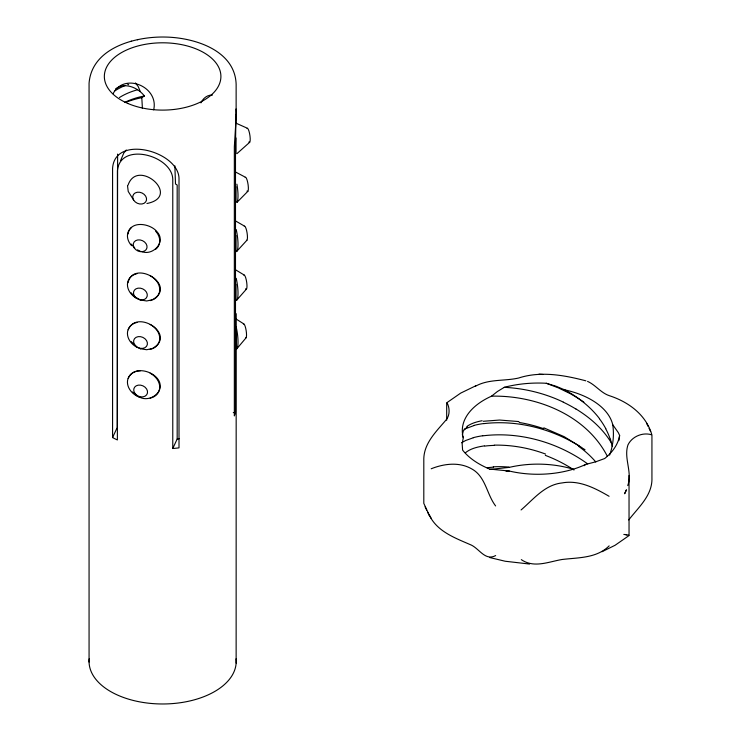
<?xml version="1.0" encoding="UTF-8"?>
<svg xmlns="http://www.w3.org/2000/svg" width="741" height="741" viewBox="0 0 741 741"><rect width="100%" height="100%" fill="white"/><g stroke="black" fill="none" stroke-linecap="round" stroke-linejoin="round"><path stroke-width="1.11" d="M89.068 662.037L89.068 83.224C91.828 47.656 135.464 36.328 165.234 37.05C193.901 37.522 235.008 49.971 236.138 84.279L236.129 117.421L234.341 146.774L234.341 415.905A73.581 42.478 0 0 0 235.49 412.302L235.49 143.17L236.027 114.373M236.138 663.093L236.184 313.693M446.693 420.184L446.693 402.826L460.689 393.11L475.713 385.829M174.867 165.854L175.497 183.972L177.173 185.037L177.173 439.024L172.773 448.509A73.581 42.478 0 0 0 179.007 447.851L179.016 178.72C178.896 151.34 114.623 133.806 112.576 168.439L112.576 437.56A73.581 42.478 0 0 0 117.384 439.941L117.402 170.81C119.996 141.207 172.282 155.341 172.773 179.378L172.773 448.509M462.319 434.884L463.431 430.66L467.552 426.677M235.999 153.165L235.999 137.928M235.999 201.923L235.999 186.686M235.999 250.671L235.999 235.434M235.999 299.429L235.999 284.192M235.999 348.187L235.999 332.95M651.348 434.717C642.567 432.086 631.99 436.551 627.979 444.869C623.468 458.077 632.629 472.128 627.757 485.577M128.026 185.213C137.446 157.24 182.499 196.365 146.94 203.506M128.026 233.971C130.203 219.984 150.673 223.273 157.324 232.109C166.28 242.122 152.711 256.247 141.522 251.514M128.026 282.719C133.454 258.581 177.951 285.192 152.757 299.531M619.281 438.079L619.633 435.486L618.365 432.707L612.742 424.713A75.573 43.636 0 0 0 564.614 389.822L555.87 386.172L546.312 383.273A81.862 47.267 0 0 0 504.269 387.33L497.415 391.507L491.552 396.157A75.573 43.636 0 0 0 463.282 437.662L462.171 443.868L462.606 450.093A81.343 46.961 0 0 0 476.908 462.579A82.89 47.859 0 0 0 489.708 469.09L509.308 471.035A75.573 43.636 0 0 0 585.714 464.412L595.569 461.865L604.693 458.531A81.862 47.267 0 0 0 619.615 435.486M117.615 154.109L117.226 427.538L112.576 437.56M618.818 440.663L619.161 438.941M609.584 455.113C613.178 445.452 614.261 434.902 612.742 424.713M128.221 329.782C136.668 308.534 176.867 334.608 152.757 348.279M128.221 378.54C133.121 365.452 153.489 370.481 158.926 380.809C164.687 391.878 150.303 402.243 140.225 397.482A16.719 13.19 24.9 0 1 127.433 382.152A16.719 13.19 24.9 0 1 140.225 370.778L140.494 370.741M120.616 160.501L123.793 153.026L126.303 149.988M200.941 102.869C202.895 98.497 207.332 94.653 212.371 95.126M628.738 519.95C638.455 507.215 652.682 495.284 651.932 477.695L651.932 435.05C646.272 414.904 628.618 401.983 609.556 395.759C600.914 393.008 595.56 384.894 587.567 381.393M113.067 93.727C124.238 71.914 159.167 86.854 153.674 109.844M236.898 348.696L245.993 337.896M236.898 299.948L246.457 289.073M236.898 251.19L246.91 240.241M247.837 191.345L236.898 202.432A16.719 3.538 81.2 0 0 236.898 184.166M236.898 153.683L249.68 142.309M609.158 545.876C596.561 558.39 578.286 557.51 562.011 559.501C548.581 561.771 533.992 568.421 521.321 559.64M521.08 509.947C533.427 499.378 544.654 484.799 562.011 482.947C578.953 479.742 594.912 488.05 609.083 496.285M584.103 465.737L585.714 464.412M465.302 452.862C470.665 448.388 477.788 446.869 484.521 445.86M115.587 88.939C124.701 81.779 138.159 87.753 144.402 95.978L141.8 97.673A64.013 36.957 0 0 0 125.757 102.406M461.532 442.775L465.635 440.506L473.388 437.746M464.088 429.243L474.184 425.482M475.148 386.413C488.449 378.781 504.195 381.319 518.635 378.021C540.56 370.852 564.114 375.131 585.872 380.828M602.025 551.721L615.049 545.293L629.044 535.567L629.035 475.5M151.785 299.873L146.718 300.976L140.225 299.975M151.785 348.622L146.718 349.733L140.225 348.733M495.664 555.574C484.79 561.437 478.955 547.738 469.979 544.505C454.363 537.697 436.412 531.102 428.937 514.337L431.234 518.422M431.188 468.784C444.035 463.625 459.466 461.699 471.906 469.007C485.698 476.62 486.707 494.349 495.609 505.936M130.879 41.403L131.583 41.227M137.4 39.764L137.956 39.625M489.542 469.461L509.197 467.395A75.582 43.636 0 0 1 573.682 469.349M233.295 412.635L235.49 412.302M483.234 421.277L499.601 420.045L518.932 421.573M482.836 435.838C519.617 431.299 557.769 442.303 587.669 463.885M483.716 423.648C518.116 419.573 553.564 429.206 582.426 448.009M487.022 467.719L493.552 467.108M506.057 471.285L509.308 471.035M491.552 396.157C536.299 395.222 586.224 414.914 607.463 456.502M494.201 445.137C511.688 444.813 529.204 447.944 545.58 454.066M623.829 534.409L627.182 534.946L625.626 534.576M504.26 387.321C524.656 388.367 544.885 393.286 563.317 402.113M529.537 564.04L505.195 561.243L489.857 557.575M538.957 374.168L542.921 374.492M140.225 251.218L137.465 249.884M447.045 402.919C449.555 406.939 450.296 415.173 446.147 419.841C436.162 431.679 423.278 443.664 423.806 460.522L423.806 503.352L429.132 515.078L427.576 511.92M546.312 383.273L558.279 387.849L569.699 393.388M543.811 427.835L564.216 436.69L579.175 445.962M627.831 535.159L628.868 535.243M236.064 123.201L247.448 128.276M140.494 300.012L134.723 296.743L131.157 292.797M137.465 347.39L140.494 348.77M140.494 397.519L137.465 396.148L132.417 392.008M235.833 172.171L245.595 177.321M564.614 389.822C577.943 397.083 590.29 406.559 599.543 418.684M235.851 221.124L244.678 226.218M235.703 269.9L244.215 275.041M575.933 408.949C590.16 417.655 603.183 428.983 611.705 443.479M235.564 318.676L243.752 323.873M126.961 83.622L128.638 84.752M583.862 402.187L580.453 399.844A94.385 61.836 23.1 0 0 569.709 393.378M136.557 346.76L131.157 341.555M583.241 448.546L585.047 449.815M134.723 247.985L131.157 244.048M135.427 82.946L138.141 86.447L140.244 91.393M133.658 200.116A7.169 5.65 24.9 0 1 139.651 192.262A7.169 5.65 24.9 0 1 145.644 201.969A7.169 5.65 24.9 0 1 133.658 200.116L128.23 191.474L127.526 185.722M646.597 423.324L648.162 426.483M649.042 428.307L650.626 431.54M425.102 506.863L426.696 510.095M462.634 436.292L463.282 437.662M610.408 439.181L612.307 446.397M141.8 97.673L142.42 108.519M236.018 109.001L236.184 114.188M466.941 426.473A85.669 27.491 13.2 0 1 482.113 420.721M474.045 425.408A95.376 34.105 14 0 1 483.577 423.556M519.265 422.5A85.734 45.053 23.9 0 1 543.709 428.715M493.293 466.849A85.419 38.078 21.3 0 1 508.974 467.08M473.258 437.681A95.561 33.854 13.9 0 1 482.687 435.754M484.864 446.073A86.762 30.261 17 0 1 494.534 445.397M545.33 455.363A86.521 51.537 26 0 1 574.016 469.998M563.28 402.178A95.015 61.225 23.4 0 1 575.887 409.004M578.721 446.397A85.66 64.347 20.5 0 1 595.773 461.939M599.423 418.739A85.595 68.311 13.8 0 1 605.805 428.687M605.693 428.715A85.845 68.941 12.8 0 1 610.241 439.2M150.154 373.195A16.719 13.19 24.9 0 1 159.732 387.154A16.719 13.19 24.9 0 1 150.154 398.139M236.046 658.86A73.563 42.469 0 0 1 162.622 703.978A73.563 42.469 0 0 1 89.207 658.86M179.368 438.663A58.289 33.651 0 0 1 177.173 439.024M155.582 231.109A16.719 13.19 24.9 0 1 155.582 249.384M131.583 245.669A16.719 13.19 24.9 0 1 131.583 227.394M150.154 275.689A16.719 13.19 24.9 0 1 159.732 289.638A16.719 13.19 24.9 0 1 150.154 300.633M137.02 298.595A16.719 13.19 24.9 0 1 127.433 284.646A16.719 13.19 24.9 0 1 137.02 273.651M150.154 324.447A16.719 13.19 24.9 0 1 159.732 338.396A16.719 13.19 24.9 0 1 150.154 349.382M137.02 347.353A16.719 13.19 24.9 0 1 127.433 333.404A16.719 13.19 24.9 0 1 137.02 322.409M124.516 102.48A58.28 33.651 0 0 1 144.402 95.978M119.458 97.525A58.28 33.651 0 0 1 137.548 89.763M115.003 90.763A64.013 36.957 0 0 1 125.183 85.484M247.059 128.378A7.169 1.519 81.2 0 1 249.976 135.881A7.169 1.519 81.2 0 1 248.856 142.031M245.215 177.423A7.169 1.51 81.2 0 1 248.133 184.917A7.169 1.51 81.2 0 1 247.003 191.067M243.372 323.974A7.169 1.51 81.2 0 1 246.151 330.542A7.169 1.51 81.2 0 1 245.604 337.998M236.231 327.068A16.719 3.538 81.2 0 1 236.231 349.159M236.231 278.32A16.719 3.538 81.2 0 1 236.231 300.401M244.289 226.32A7.169 1.519 81.2 0 1 247.077 232.896A7.169 1.519 81.2 0 1 246.531 240.343M236.231 229.562A16.719 3.538 81.2 0 1 236.231 251.653M243.835 275.143A7.169 1.51 81.2 0 1 246.744 282.636A7.169 1.51 81.2 0 1 245.623 288.795M626.367 489.977L624.663 493.663L626.367 489.977M134.64 392.999A7.169 5.65 24.9 0 0 146.635 394.851A7.169 5.65 24.9 0 0 140.642 385.153A7.169 5.65 24.9 0 0 134.64 392.999M128.017 103.527A58.28 33.651 0 0 0 220.54 80.223A58.28 33.651 0 0 0 139.317 45.609A58.28 33.651 0 0 0 128.017 103.527M134.149 247.8A7.169 5.65 24.9 0 0 146.134 249.652A7.169 5.65 24.9 0 0 140.142 239.954A7.169 5.65 24.9 0 0 134.149 247.8M134.399 296.02A7.169 5.65 24.9 0 0 146.385 297.882A7.169 5.65 24.9 0 0 140.392 288.175A7.169 5.65 24.9 0 0 134.399 296.02M134.519 344.509A7.169 5.65 24.9 0 0 146.505 346.362A7.169 5.65 24.9 0 0 140.512 336.664A7.169 5.65 24.9 0 0 134.519 344.509"/></g></svg>
